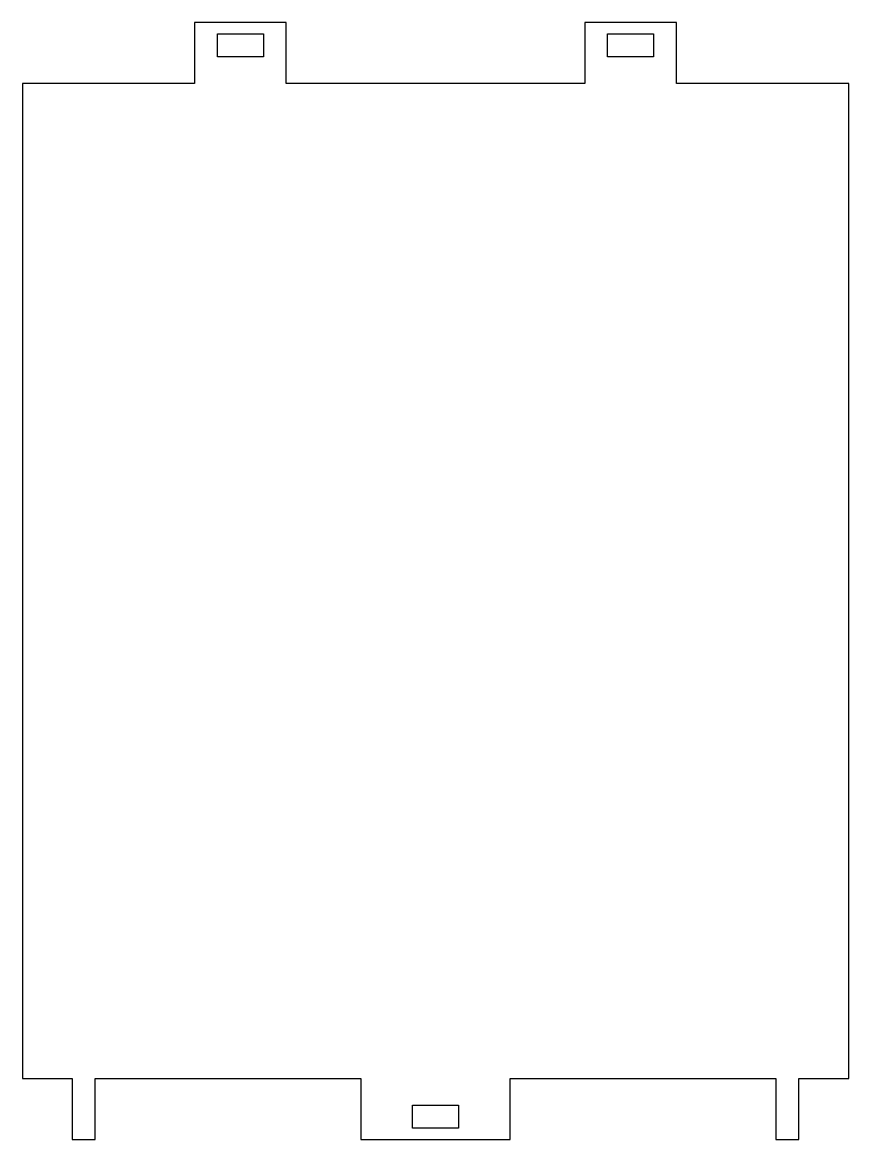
# Model space of a CAD drawing. Extents: x 1583 to 1691, y 964 to 1110.
import ezdxf

# ---------------------------------------------------------------- set-up
doc = ezdxf.new("R2010")
doc.units = 0
doc.layers.get('0').update_dxf_attribs({"linetype": 'CONTINUOUS'})

msp = doc.modelspace()

# ---------------------------------------------------------------- linework, layer by layer
for points in [[(1690.51, 1102.21), (1668.01, 1102.21), (1668.01, 1110.21), (1656.01, 1110.21), (1656.01, 1102.21), (1630.51, 1102.21), (1617.01, 1102.21), (1617.01, 1110.21), (1605.01, 1110.21), (1605.01, 1102.21), (1582.51, 1102.21), (1582.51, 1033.21), (1582.51, 972.21), (1589.01, 972.21), (1589.01, 964.21), (1592.01, 964.21), (1592.01, 972.21), (1626.76, 972.21), (1626.76, 964.21), (1646.26, 964.21), (1646.26, 972.21), (1681.01, 972.21), (1681.01, 964.21), (1684.01, 964.21), (1684.01, 972.21), (1690.51, 972.21), (1690.51, 1033.21)], [(1608.01, 1105.71), (1608.01, 1108.71), (1614.01, 1108.71), (1614.01, 1105.71)], [(1659.01, 1105.71), (1659.01, 1108.71), (1665.01, 1108.71), (1665.01, 1105.71)], [(1633.51, 968.71), (1639.51, 968.71), (1639.51, 965.71), (1633.51, 965.71)]]:
    msp.add_lwpolyline(points, close=True)

doc.saveas('drawing.dxf')
